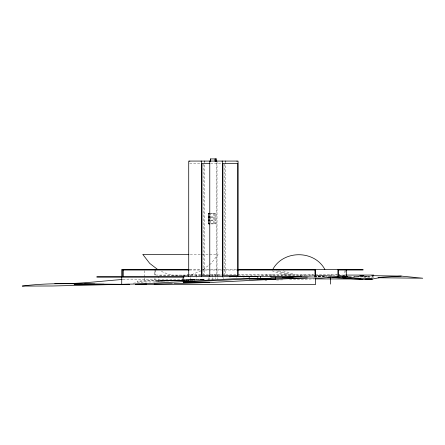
<?xml version="1.0" encoding="UTF-8"?>
<svg xmlns="http://www.w3.org/2000/svg" width="445" height="445" viewBox="0 0 445 445"><rect width="100%" height="100%" fill="white"/><g stroke="black" fill="none" stroke-linecap="round" stroke-linejoin="round"><path stroke-width="0.33" stroke-dasharray="2.23 1.67" d="M203.27 269.492L209.1 265.02M209.628 264.614L211.219 263.39L218.128 254.379L188.953 254.379M200.979 270.816L191.723 274.654L188.413 275.088M181.126 276.05L187.751 275.177M133.311 283.165L144.202 281.952L154.966 281.952L154.966 276.451M122.931 279.46L128.477 279.121L203.888 279.51M324.405 277.007L326.43 276.879M182.239 280.116L154.966 281.279L184.72 280.639M314.131 276.885L324.283 276.462M194.454 279.95L158.643 281.201L158.643 276.784M183.518 280.055L156.501 281.001L195.822 279.827M184.213 280.033L204.183 279.36M207.626 279.243L214.507 279.009M289.561 279.655L314.771 278.904M314.365 276.668L321.307 276.462M264.959 280.411L267.011 280.344M276.584 280.055L284.11 279.822M204.116 279.66L137.032 281.145L177.11 280.15M314.576 277.018L326.313 276.712M339.296 275.6L345.342 275.538M339.201 275.589L345.42 275.522L345.42 275.071M202.787 279.788L204.172 279.766L200.066 279.794M353.436 276.896L368.71 276.601L353.603 276.662M182.917 280.105L194.437 279.899M200.539 279.794L203.932 279.733M356.362 277.046L372.982 276.751L353.909 276.701M186.294 279.961L194.465 279.838M194.654 279.838L190.594 279.866L190.594 277.814M166.864 280.328L195.027 280.105M189.692 163.371L200.489 163.371M210.619 163.371L222.083 163.371M210.713 213.745L215.469 213.745M210.797 216.921L215.458 216.921M210.841 217.327L215.458 217.327M210.841 220.097L215.463 220.097M210.847 220.503L215.463 220.503M210.858 223.501L215.469 223.501M189.704 269.425L202.358 269.425M202.853 269.425L237.107 269.425M189.409 270.02L237.235 270.02M189.203 274.598L187.134 274.598L187.134 275.071M337.227 274.598L189.726 274.598L189.726 275.071M337.955 274.598L339.791 274.598L339.791 276.59M201.001 275.071L154.754 275.071L154.754 270.649M209.334 275.071L222.116 275.071M238.309 275.071L313.452 275.071M328.849 275.071L337.338 275.071M337.822 275.071L345.754 275.071M200.684 275.522L158.643 275.522L158.643 275.071M210.691 275.555L222.033 275.522M261.171 275.522L304.814 275.522L304.814 275.071M314.476 276.584L326.43 276.584M363.715 277.686L373.978 277.73M178.478 275.872L169.211 274.654L159.955 270.816M283.165 270.816L295.308 274.61M278.692 270.816L292.27 275.071L292.27 275.522M276.69 270.933L287.926 274.598L287.926 275.071M272.067 270.816L285.028 275.071M213.517 213.333L213.533 223.913L213.517 223.501M345.754 270.02L345.754 274.437M344.886 270.649L344.886 275.071M342.617 275.071L342.617 276.707M336.637 274.598L336.637 275.071M331.725 274.598L331.725 276.156M315.644 276.584L315.644 277.185M312.518 274.598L312.518 275.071M310.07 274.598L310.07 275.071M309.186 275.071L309.158 275.522M307.211 275.071L307.211 275.522M306.121 275.071L306.121 275.522M305.693 275.071L305.693 275.522M303.173 274.598L303.173 275.522M300.108 275.071L300.108 276.273M300.008 275.071L300.008 275.522M288.349 274.598L288.349 275.522M285.028 274.598L285.028 275.522M281.618 275.071L281.618 275.522M272.067 274.598L272.067 275.522M271.2 274.598L271.2 275.071M267.089 274.598L267.089 275.522M266.221 274.598L266.221 275.071M251.364 275.071L251.364 275.522M225.215 161.758L225.215 274.509M224.781 164.066L224.781 274.86M223.657 277.496L223.657 278.809M217.861 274.598L217.861 276.962M217.861 277.597L217.861 279.488M217.16 274.598L217.16 275.071M217.015 161.758L217.015 275.894M216.843 163.371L216.843 275.555M215.274 274.598L215.274 276.985M215.274 277.619L215.274 278.898M214.462 213.745L214.462 223.913M214.095 274.598L214.095 275.071M212.632 274.598L212.632 275.071M212.248 274.598L212.248 277.051M212.248 277.713L212.248 279.699M209.617 277.841L209.617 279.16M208.677 277.686L208.677 279.649M204.16 161.068L204.16 274.509M203.86 164.066L203.86 274.86M196.384 275.071L196.384 279.783M190.594 275.071L190.594 277.129M184.736 275.071L184.736 280.139M182.239 278.225L182.239 280.189M181.404 275.071L181.404 275.522M155.617 270.02L155.617 275.071M154.966 270.02L154.966 275.071M144.297 270.682L144.297 277.313M144.297 277.975L144.297 281.952M215.447 213.333L210.83 213.333L210.852 223.913L215.508 223.913L215.447 213.333"/><path stroke-width="0.67" d="M272.785 269.425C283.309 249.829 314.342 249.829 324.867 269.425M342.444 276.99L346.544 276.684L346.544 270.02M94.829 284.121C70.627 283.704 46.308 282.842 22.25 286.074L52.443 285.985L143.412 283.821L233.074 278.798L291.809 277.975L321.223 278.092L331.074 277.246L351.272 277.157L362.391 279.438L372.398 279.048L381.66 277.246L401.24 276.095L422.75 278.214L378.083 277.752M122.236 279.499C99.802 281.19 77.369 284.283 54.813 283.587M272.112 279.354L213.2 282.33L173.8 283.66M282.631 277.541L321.457 275.505L351.272 277.157M183.251 276.584L183.251 282.186L249.189 278.909L275.555 279.176L275.555 277.185M264.964 279.727L307.317 277.908M327.87 277.252L330.585 277.185L330.585 284.099M154.087 284.01L172.438 283.682M121.735 284.316L129.311 284.244M135.508 284.188L146.522 284.082M216.315 158.926L210.468 158.926L210.468 161.374M209.745 163.371L202.002 163.371L202.002 275.555L209.745 275.555M209.823 213.333L208.594 213.333L208.594 223.913L209.829 223.913M208.594 213.745L210.051 213.745M208.594 216.921L210.112 216.921M208.594 217.327L209.829 217.327M208.594 220.097L209.829 220.097M208.594 220.503L209.829 220.503M208.594 223.501L209.823 223.501M188.953 254.379L142.784 254.379L149.715 263.39L157.663 269.492M189.153 269.425L121.735 269.425L121.735 284.455L129.378 284.455M237.802 269.425L363.053 269.425L363.053 270.02L338.206 270.02L338.206 276.745M189.075 270.02L122.386 270.02L122.386 276.584M237.569 270.02L315.166 270.02M346.104 275.071L373.678 275.071L373.678 276.184M359.782 275.522L363.904 275.522M257.816 276.584L96.888 276.584L96.888 277.185L183.474 277.185M260.436 276.584L301.36 276.584M346.544 276.684L347.768 276.69M293.094 277.185L270.883 277.185L270.883 276.584M328.449 277.185L331.141 277.185M257.816 278.642L259.886 278.642M183.251 282.186L209.617 282.453M104.063 284.227L74.098 284.216L114.359 284.372M135.636 284.455L315.644 284.455L315.644 278.242M315.461 278.904L360.044 279.004M365.534 279.021L372.398 279.048L356.456 278.42M249.189 278.909L270.883 278.932M84.55 283.977L121.947 284.31M371.831 275.661L401.24 276.095M339.123 277.73L332.193 277.458L362.391 279.438M343.284 277.897L346.06 278.008M338.417 269.425L338.417 270.02M338.022 269.425L338.022 276.74M315.644 269.425L315.644 275.933M314.993 270.02L314.993 275.928M260.575 278.642L260.575 276.284L229.97 276.284L229.97 277.035M257.816 276.284L257.816 278.92M249.189 276.584L249.189 278.982M243.893 276.584L243.893 277.035M238.064 276.339L238.064 161.068L188.719 161.068L188.719 276.584M237.007 161.068L237.007 161.385M236.545 276.584L236.545 277.035M225.682 161.068L225.682 161.385M222.622 161.068L222.622 277.035M222.061 161.068L222.061 161.385M216.815 161.068L216.815 161.385M216.259 158.926L216.259 161.374L216.237 161.068M216.053 161.068L216.053 161.385M215.185 158.926L215.185 161.374M215.13 158.926L215.13 161.374M210.735 161.068L210.735 161.385M210.524 158.926L210.546 161.385M209.973 161.068L209.973 161.385M209.773 161.068L209.773 276.584M204.728 161.068L204.728 161.385M201.568 161.068L201.568 276.584M201.107 161.068L201.107 161.385M189.781 161.068L189.781 161.385M123.254 270.02L123.254 276.584M237.764 163.371L222.923 163.371L222.923 275.555L237.764 275.555L237.764 163.371"/></g></svg>
